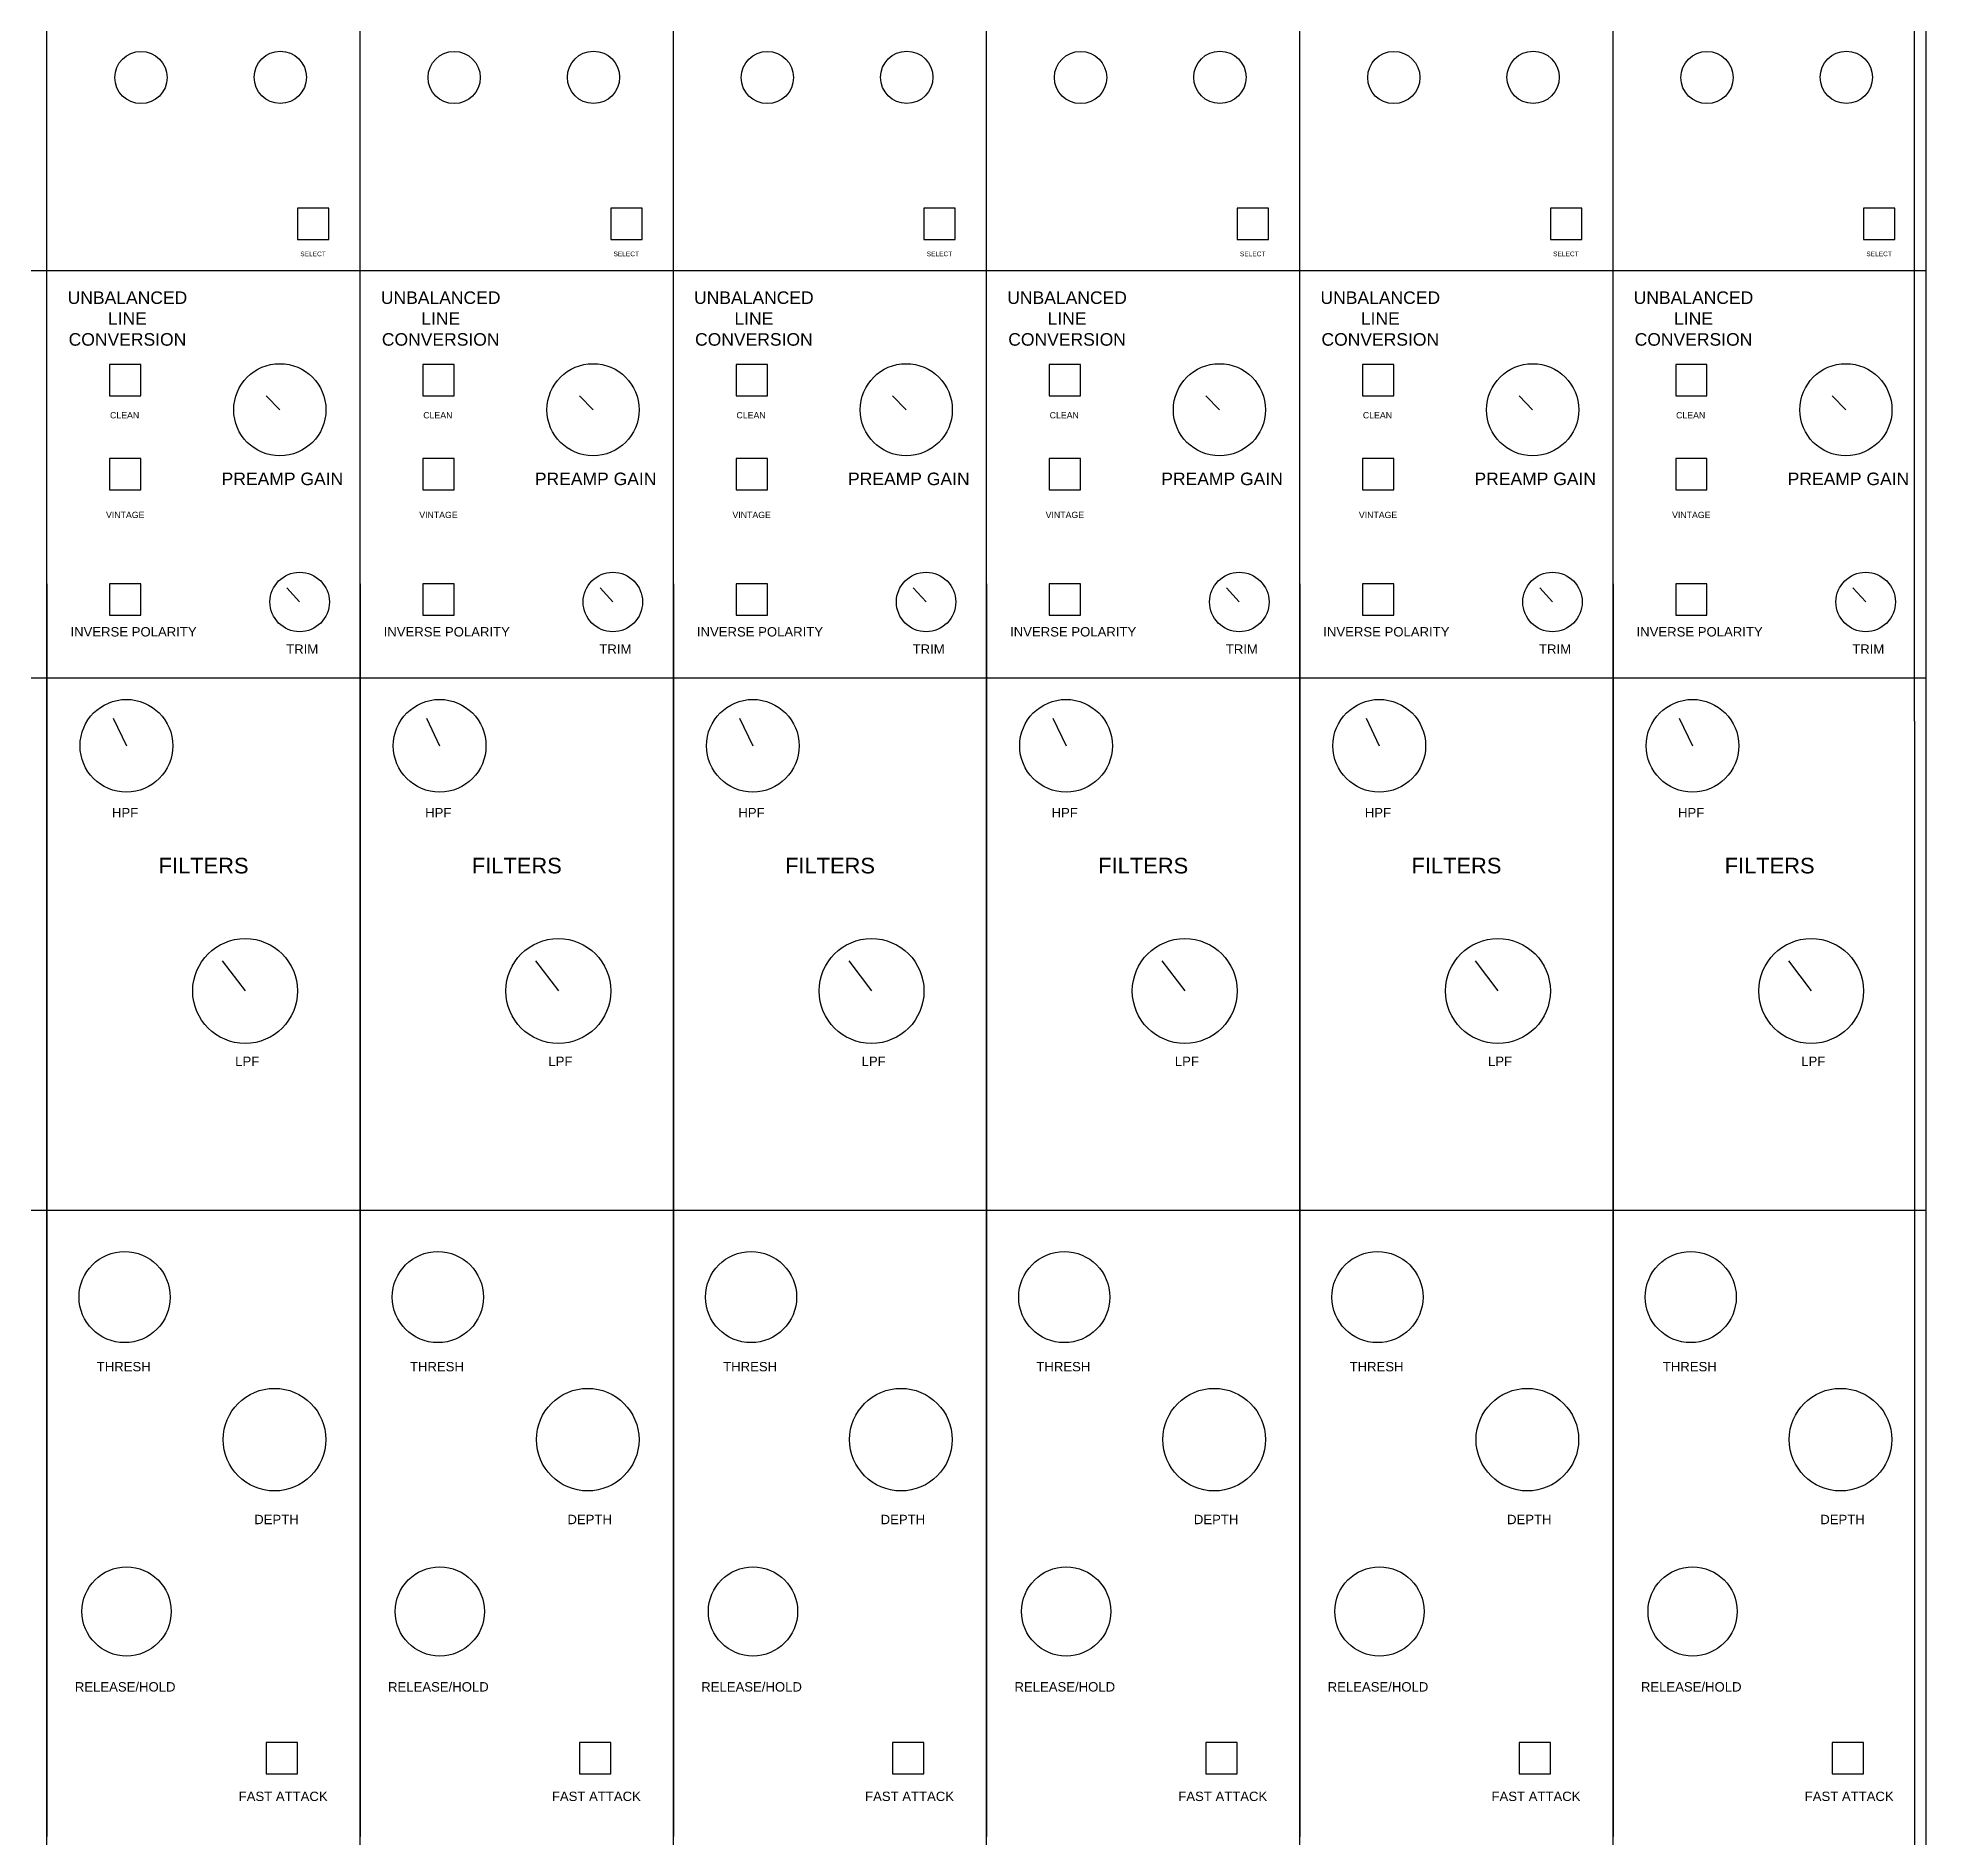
# Model space of a CAD drawing. Header units: inches. Extents: x -1200 to 6105, y -1104 to 2900.
# Drawn here: x -203 to 400, y 739 to 1314 of the extents above; entities that cross this region are included whole.
import ezdxf

# ---------------------------------------------------------------- set-up
doc = ezdxf.new("R2010")
doc.units = ezdxf.units.IN
doc.header["$MEASUREMENT"] = 0
doc.layers.get('0').update_dxf_attribs({"lineweight": 25, "true_color": 0xffffff})
doc.styles.add('textstyle1000', font='')
doc.styles.add('textstyle1001', font='')
doc.styles.add('textstyle1002', font='')
doc.styles.add('textstyle1003', font='')
doc.styles.add('textstyle1014', font='')
doc.styles.add('textstyle1015', font='')
doc.styles.add('textstyle1016', font='')
doc.styles.add('textstyle1017', font='')
doc.styles.add('textstyle1018', font='')
doc.styles.add('textstyle1019', font='')
doc.styles.add('textstyle1030', font='')
doc.styles.add('textstyle1031', font='')
doc.styles.add('textstyle1032', font='')
doc.styles.add('textstyle1033', font='')
doc.styles.add('textstyle1034', font='')
doc.styles.add('textstyle1035', font='')
doc.styles.add('textstyle1046', font='')
doc.styles.add('textstyle1047', font='')
doc.styles.add('textstyle1048', font='')
doc.styles.add('textstyle1049', font='')
doc.styles.add('textstyle1050', font='')
doc.styles.add('textstyle1051', font='')
doc.styles.add('textstyle1062', font='')
doc.styles.add('textstyle1063', font='')
doc.styles.add('textstyle1064', font='')
doc.styles.add('textstyle1065', font='')
doc.styles.add('textstyle1066', font='')
doc.styles.add('textstyle1067', font='')
doc.styles.add('textstyle1078', font='')
doc.styles.add('textstyle1079', font='')
doc.styles.add('textstyle1080', font='')
doc.styles.add('textstyle1081', font='')
doc.styles.add('textstyle1082', font='')
doc.styles.add('textstyle1083', font='')
doc.styles.add('textstyle1094', font='')
doc.styles.add('textstyle1095', font='')
doc.styles.add('textstyle1096', font='')
doc.styles.add('textstyle1097', font='')
doc.styles.add('textstyle1098', font='')
doc.styles.add('textstyle1099', font='')
doc.styles.add('textstyle469', font='')
doc.styles.add('textstyle470', font='')
doc.styles.add('textstyle471', font='')
doc.styles.add('textstyle472', font='')
doc.styles.add('textstyle473', font='')
doc.styles.add('textstyle474', font='')
doc.styles.add('textstyle485', font='')
doc.styles.add('textstyle486', font='')
doc.styles.add('textstyle487', font='')
doc.styles.add('textstyle488', font='')
doc.styles.add('textstyle489', font='')
doc.styles.add('textstyle490', font='')
doc.styles.add('textstyle501', font='')
doc.styles.add('textstyle502', font='')
doc.styles.add('textstyle503', font='')
doc.styles.add('textstyle504', font='')
doc.styles.add('textstyle505', font='')
doc.styles.add('textstyle506', font='')
doc.styles.add('textstyle758', font='')
doc.styles.add('textstyle759', font='')
doc.styles.add('textstyle760', font='')
doc.styles.add('textstyle761', font='')
doc.styles.add('textstyle762', font='')
doc.styles.add('textstyle763', font='')
doc.styles.add('textstyle934', font='')
doc.styles.add('textstyle935', font='')
doc.styles.add('textstyle936', font='')
doc.styles.add('textstyle937', font='')
doc.styles.add('textstyle938', font='')
doc.styles.add('textstyle939', font='')
doc.styles.add('textstyle950', font='')
doc.styles.add('textstyle951', font='')
doc.styles.add('textstyle952', font='')
doc.styles.add('textstyle953', font='')
doc.styles.add('textstyle954', font='')
doc.styles.add('textstyle955', font='')
doc.styles.add('textstyle966', font='')
doc.styles.add('textstyle967', font='')
doc.styles.add('textstyle968', font='')
doc.styles.add('textstyle969', font='')
doc.styles.add('textstyle970', font='')
doc.styles.add('textstyle971', font='')
doc.styles.add('textstyle998', font='')
doc.styles.add('textstyle999', font='')
doc.styles.get('textstyle1000').set_extended_font_data('Liberation Sans')
doc.styles.get('textstyle1001').set_extended_font_data('Liberation Sans')
doc.styles.get('textstyle1002').set_extended_font_data('Liberation Sans')
doc.styles.get('textstyle1003').set_extended_font_data('Liberation Sans')
doc.styles.get('textstyle1014').set_extended_font_data('Liberation Sans')
doc.styles.get('textstyle1015').set_extended_font_data('Liberation Sans')
doc.styles.get('textstyle1016').set_extended_font_data('Liberation Sans')
doc.styles.get('textstyle1017').set_extended_font_data('Liberation Sans')
doc.styles.get('textstyle1018').set_extended_font_data('Liberation Sans')
doc.styles.get('textstyle1019').set_extended_font_data('Liberation Sans')
doc.styles.get('textstyle1030').set_extended_font_data('Liberation Sans')
doc.styles.get('textstyle1031').set_extended_font_data('Liberation Sans')
doc.styles.get('textstyle1032').set_extended_font_data('Liberation Sans')
doc.styles.get('textstyle1033').set_extended_font_data('Liberation Sans')
doc.styles.get('textstyle1034').set_extended_font_data('Liberation Sans')
doc.styles.get('textstyle1035').set_extended_font_data('Liberation Sans')
doc.styles.get('textstyle1046').set_extended_font_data('Liberation Sans')
doc.styles.get('textstyle1047').set_extended_font_data('Liberation Sans')
doc.styles.get('textstyle1048').set_extended_font_data('Liberation Sans')
doc.styles.get('textstyle1049').set_extended_font_data('Liberation Sans')
doc.styles.get('textstyle1050').set_extended_font_data('Liberation Sans')
doc.styles.get('textstyle1051').set_extended_font_data('Liberation Sans')
doc.styles.get('textstyle1062').set_extended_font_data('Liberation Sans')
doc.styles.get('textstyle1063').set_extended_font_data('Liberation Sans')
doc.styles.get('textstyle1064').set_extended_font_data('Liberation Sans')
doc.styles.get('textstyle1065').set_extended_font_data('Liberation Sans')
doc.styles.get('textstyle1066').set_extended_font_data('Liberation Sans')
doc.styles.get('textstyle1067').set_extended_font_data('Liberation Sans')
doc.styles.get('textstyle1078').set_extended_font_data('Liberation Sans')
doc.styles.get('textstyle1079').set_extended_font_data('Liberation Sans')
doc.styles.get('textstyle1080').set_extended_font_data('Liberation Sans')
doc.styles.get('textstyle1081').set_extended_font_data('Liberation Sans')
doc.styles.get('textstyle1082').set_extended_font_data('Liberation Sans')
doc.styles.get('textstyle1083').set_extended_font_data('Liberation Sans')
doc.styles.get('textstyle1094').set_extended_font_data('Liberation Sans')
doc.styles.get('textstyle1095').set_extended_font_data('Liberation Sans')
doc.styles.get('textstyle1096').set_extended_font_data('Liberation Sans')
doc.styles.get('textstyle1097').set_extended_font_data('Liberation Sans')
doc.styles.get('textstyle1098').set_extended_font_data('Liberation Sans')
doc.styles.get('textstyle1099').set_extended_font_data('Liberation Sans')
doc.styles.get('textstyle469').set_extended_font_data('Liberation Sans')
doc.styles.get('textstyle470').set_extended_font_data('Liberation Sans')
doc.styles.get('textstyle471').set_extended_font_data('Liberation Sans')
doc.styles.get('textstyle472').set_extended_font_data('Liberation Sans')
doc.styles.get('textstyle473').set_extended_font_data('Liberation Sans')
doc.styles.get('textstyle474').set_extended_font_data('Liberation Sans')
doc.styles.get('textstyle485').set_extended_font_data('Liberation Sans')
doc.styles.get('textstyle486').set_extended_font_data('Liberation Sans')
doc.styles.get('textstyle487').set_extended_font_data('Liberation Sans')
doc.styles.get('textstyle488').set_extended_font_data('Liberation Sans')
doc.styles.get('textstyle489').set_extended_font_data('Liberation Sans')
doc.styles.get('textstyle490').set_extended_font_data('Liberation Sans')
doc.styles.get('textstyle501').set_extended_font_data('Liberation Sans')
doc.styles.get('textstyle502').set_extended_font_data('Liberation Sans')
doc.styles.get('textstyle503').set_extended_font_data('Liberation Sans')
doc.styles.get('textstyle504').set_extended_font_data('Liberation Sans')
doc.styles.get('textstyle505').set_extended_font_data('Liberation Sans')
doc.styles.get('textstyle506').set_extended_font_data('Liberation Sans')
doc.styles.get('textstyle758').set_extended_font_data('Liberation Sans')
doc.styles.get('textstyle759').set_extended_font_data('Liberation Sans')
doc.styles.get('textstyle760').set_extended_font_data('Liberation Sans')
doc.styles.get('textstyle761').set_extended_font_data('Liberation Sans')
doc.styles.get('textstyle762').set_extended_font_data('Liberation Sans')
doc.styles.get('textstyle763').set_extended_font_data('Liberation Sans')
doc.styles.get('textstyle934').set_extended_font_data('Liberation Sans')
doc.styles.get('textstyle935').set_extended_font_data('Liberation Sans')
doc.styles.get('textstyle936').set_extended_font_data('Liberation Sans')
doc.styles.get('textstyle937').set_extended_font_data('Liberation Sans')
doc.styles.get('textstyle938').set_extended_font_data('Liberation Sans')
doc.styles.get('textstyle939').set_extended_font_data('Liberation Sans')
doc.styles.get('textstyle950').set_extended_font_data('Liberation Sans')
doc.styles.get('textstyle951').set_extended_font_data('Liberation Sans')
doc.styles.get('textstyle952').set_extended_font_data('Liberation Sans')
doc.styles.get('textstyle953').set_extended_font_data('Liberation Sans')
doc.styles.get('textstyle954').set_extended_font_data('Liberation Sans')
doc.styles.get('textstyle955').set_extended_font_data('Liberation Sans')
doc.styles.get('textstyle966').set_extended_font_data('Liberation Sans')
doc.styles.get('textstyle967').set_extended_font_data('Liberation Sans')
doc.styles.get('textstyle968').set_extended_font_data('Liberation Sans')
doc.styles.get('textstyle969').set_extended_font_data('Liberation Sans')
doc.styles.get('textstyle970').set_extended_font_data('Liberation Sans')
doc.styles.get('textstyle971').set_extended_font_data('Liberation Sans')
doc.styles.get('textstyle998').set_extended_font_data('Liberation Sans')
doc.styles.get('textstyle999').set_extended_font_data('Liberation Sans')

# ---------------------------------------------------------------- blocks, each defined once
blk = doc.blocks.new('Channelstripmodel')
for p, q in [((1000.22, -1400), (1000.22, 1200)), ((1100.22, -1400), (1100.22, 1200)), ((1200.22, -1400), (1200.22, 1200)), ((1300.22, -1400), (1300.22, 1200)), ((1400.22, -1400), (1400.22, 1200)), ((1500.22, -1400), (1500.22, 1200)), ((1600.22, -1400), (1600.22, 1200)), ((1000.22, 1000), (1000.22, 1030)), ((1100.22, 1000), (1100.22, 1030)), ((1200.22, 1000), (1200.22, 1030)), ((1300.22, 1000), (1300.22, 1030)), ((1400.22, 1000), (1400.22, 1030)), ((1500.22, 1000), (1500.22, 1030)), ((1000.22, 940), (1000.22, 1000)), ((1100.22, 940), (1100.22, 1000)), ((1200.22, 940), (1200.22, 1000)), ((1300.22, 940), (1300.22, 1000)), ((1400.22, 940), (1400.22, 1000)), ((1500.22, 940), (1500.22, 1000)), ((1080.22, 960), (1080.22, 950)), ((1090.22, 960), (1080.22, 960)), ((1090.22, 950), (1090.22, 960)), ((1180.22, 960), (1180.22, 950)), ((1190.22, 960), (1180.22, 960)), ((1190.22, 950), (1190.22, 960)), ((1280.22, 960), (1280.22, 950)), ((1290.22, 960), (1280.22, 960)), ((1290.22, 950), (1290.22, 960)), ((1380.22, 960), (1380.22, 950)), ((1390.22, 960), (1380.22, 960)), ((1390.22, 950), (1390.22, 960)), ((1480.22, 960), (1480.22, 950)), ((1490.22, 960), (1480.22, 960)), ((1490.22, 950), (1490.22, 960)), ((1580.22, 960), (1580.22, 950)), ((1590.22, 960), (1580.22, 960)), ((1590.22, 950), (1590.22, 960)), ((1080.22, 950), (1090.22, 950)), ((1180.22, 950), (1190.22, 950)), ((1280.22, 950), (1290.22, 950)), ((1380.22, 950), (1390.22, 950)), ((1480.22, 950), (1490.22, 950)), ((1580.22, 950), (1590.22, 950)), ((950.22, 940), (1000.22, 940)), ((1000.22, 840), (1000.22, 940)), ((1000.22, 940), (1050.22, 940)), ((1050.22, 940), (1100.22, 940)), ((1100.22, 840), (1100.22, 940)), ((1100.22, 940), (1150.22, 940)), ((1150.22, 940), (1200.22, 940)), ((1200.22, 840), (1200.22, 940)), ((1200.22, 940), (1250.22, 940)), ((1250.22, 940), (1300.22, 940)), ((1300.22, 840), (1300.22, 940)), ((1300.22, 940), (1350.22, 940)), ((1350.22, 940), (1400.22, 940)), ((1400.22, 840), (1400.22, 940)), ((1400.22, 940), (1450.22, 940)), ((1450.22, 940), (1500.22, 940)), ((1500.22, 840), (1500.22, 940)), ((1500.22, 940), (1550.22, 940)), ((1550.22, 940), (1600.22, 940)), ((1020.22, 910), (1020.22, 900)), ((1030.22, 910), (1020.22, 910)), ((1030.22, 900), (1030.22, 910)), ((1120.22, 910), (1120.22, 900)), ((1130.22, 910), (1120.22, 910)), ((1130.22, 900), (1130.22, 910)), ((1220.22, 910), (1220.22, 900)), ((1230.22, 910), (1220.22, 910)), ((1230.22, 900), (1230.22, 910)), ((1320.22, 910), (1320.22, 900)), ((1330.22, 910), (1320.22, 910)), ((1330.22, 900), (1330.22, 910)), ((1420.22, 910), (1420.22, 900)), ((1430.22, 910), (1420.22, 910)), ((1430.22, 900), (1430.22, 910)), ((1520.22, 910), (1520.22, 900)), ((1530.22, 910), (1520.22, 910)), ((1530.22, 900), (1530.22, 910)), ((1020.22, 900), (1030.22, 900)), ((1070.22, 900), (1074.56, 895.58)), ((1120.22, 900), (1130.22, 900)), ((1170.22, 900), (1174.56, 895.58)), ((1220.22, 900), (1230.22, 900)), ((1270.22, 900), (1274.56, 895.58)), ((1320.22, 900), (1330.22, 900)), ((1370.22, 900), (1374.56, 895.58)), ((1420.22, 900), (1430.22, 900)), ((1470.22, 900), (1474.56, 895.58)), ((1520.22, 900), (1530.22, 900)), ((1570.22, 900), (1574.56, 895.58)), ((1020.22, 880), (1020.22, 870)), ((1030.22, 880), (1020.22, 880)), ((1030.22, 870), (1030.22, 880)), ((1120.22, 880), (1120.22, 870)), ((1130.22, 880), (1120.22, 880)), ((1130.22, 870), (1130.22, 880)), ((1220.22, 880), (1220.22, 870)), ((1230.22, 880), (1220.22, 880)), ((1230.22, 870), (1230.22, 880)), ((1320.22, 880), (1320.22, 870)), ((1330.22, 880), (1320.22, 880)), ((1330.22, 870), (1330.22, 880)), ((1420.22, 880), (1420.22, 870)), ((1430.22, 880), (1420.22, 880)), ((1430.22, 870), (1430.22, 880)), ((1520.22, 880), (1520.22, 870)), ((1530.22, 880), (1520.22, 880)), ((1530.22, 870), (1530.22, 880)), ((1020.22, 870), (1030.22, 870)), ((1120.22, 870), (1130.22, 870)), ((1220.22, 870), (1230.22, 870)), ((1320.22, 870), (1330.22, 870)), ((1420.22, 870), (1430.22, 870)), ((1520.22, 870), (1530.22, 870)), ((1000.22, 840), (1000.22, 440)), ((1020.22, 840), (1020.22, 830)), ((1030.22, 840), (1020.22, 840)), ((1030.22, 830), (1030.22, 840)), ((1076.8, 838.72), (1080.89, 834.21)), ((1100.22, 840), (1100.22, 440)), ((1120.22, 840), (1120.22, 830)), ((1130.22, 840), (1120.22, 840)), ((1130.22, 830), (1130.22, 840)), ((1176.8, 838.72), (1180.89, 834.21)), ((1200.22, 840), (1200.22, 440)), ((1220.22, 840), (1220.22, 830)), ((1230.22, 840), (1220.22, 840)), ((1230.22, 830), (1230.22, 840)), ((1276.8, 838.72), (1280.89, 834.21)), ((1300.22, 840), (1300.22, 440)), ((1320.22, 840), (1320.22, 830)), ((1330.22, 840), (1320.22, 840)), ((1330.22, 830), (1330.22, 840)), ((1376.8, 838.72), (1380.89, 834.21)), ((1400.22, 840), (1400.22, 440)), ((1420.22, 840), (1420.22, 830)), ((1430.22, 840), (1420.22, 840)), ((1430.22, 830), (1430.22, 840)), ((1476.8, 838.72), (1480.89, 834.21)), ((1500.22, 840), (1500.22, 440)), ((1520.22, 840), (1520.22, 830)), ((1530.22, 840), (1520.22, 840)), ((1530.22, 830), (1530.22, 840)), ((1576.8, 838.72), (1580.89, 834.21)), ((1020.22, 830), (1030.22, 830)), ((1120.22, 830), (1130.22, 830)), ((1220.22, 830), (1230.22, 830)), ((1320.22, 830), (1330.22, 830)), ((1420.22, 830), (1430.22, 830)), ((1520.22, 830), (1530.22, 830)), ((900.22, 810), (1000.22, 810)), ((1000.22, 810), (1100.22, 810)), ((1100.22, 810), (1200.22, 810)), ((1200.22, 810), (1300.22, 810)), ((1300.22, 810), (1400.22, 810)), ((1400.22, 810), (1500.22, 810)), ((1500.22, 810), (1600.22, 810)), ((1021.37, 797.09), (1025.58, 788.3)), ((1121.37, 797.09), (1125.58, 788.3)), ((1221.37, 797.09), (1225.58, 788.3)), ((1321.37, 797.09), (1325.58, 788.3)), ((1421.37, 797.09), (1425.58, 788.3)), ((1521.37, 797.09), (1525.58, 788.3)), ((1056.2, 719.68), (1063.48, 710)), ((1156.2, 719.68), (1163.48, 710)), ((1256.2, 719.68), (1263.48, 710)), ((1356.2, 719.68), (1363.48, 710)), ((1456.2, 719.68), (1463.48, 710)), ((1556.2, 719.68), (1563.48, 710)), ((950.22, 640), (1000.22, 640)), ((1000.22, 640), (1050.22, 640)), ((1050.22, 640), (1100.22, 640)), ((1100.22, 640), (1150.22, 640)), ((1150.22, 640), (1200.22, 640)), ((1200.22, 640), (1250.22, 640)), ((1250.22, 640), (1300.22, 640)), ((1300.22, 640), (1350.22, 640)), ((1350.22, 640), (1400.22, 640)), ((1400.22, 640), (1450.22, 640)), ((1450.22, 640), (1500.22, 640)), ((1500.22, 640), (1550.22, 640)), ((1550.22, 640), (1600.22, 640)), ((1070.22, 470), (1070.22, 460)), ((1080.22, 470), (1070.22, 470)), ((1080.22, 460), (1080.22, 470)), ((1170.22, 470), (1170.22, 460)), ((1180.22, 470), (1170.22, 470)), ((1180.22, 460), (1180.22, 470)), ((1270.22, 470), (1270.22, 460)), ((1280.22, 470), (1270.22, 470)), ((1280.22, 460), (1280.22, 470)), ((1370.22, 470), (1370.22, 460)), ((1380.22, 470), (1370.22, 470)), ((1380.22, 460), (1380.22, 470)), ((1470.22, 470), (1470.22, 460)), ((1480.22, 470), (1470.22, 470)), ((1480.22, 460), (1480.22, 470)), ((1570.22, 470), (1570.22, 460)), ((1580.22, 470), (1570.22, 470)), ((1580.22, 460), (1580.22, 470)), ((1070.22, 460), (1080.22, 460)), ((1170.22, 460), (1180.22, 460)), ((1270.22, 460), (1280.22, 460)), ((1370.22, 460), (1380.22, 460)), ((1470.22, 460), (1480.22, 460)), ((1570.22, 460), (1580.22, 460))]:
    blk.add_line(p, q)
for centre, radius in [((1030.22, 1001.66), 8.34), ((1074.71, 1001.73), 8.35), ((1130.22, 1001.66), 8.34), ((1174.71, 1001.73), 8.35), ((1230.22, 1001.66), 8.34), ((1274.71, 1001.73), 8.35), ((1330.22, 1001.66), 8.34), ((1374.71, 1001.73), 8.35), ((1430.22, 1001.66), 8.34), ((1474.71, 1001.73), 8.35), ((1530.22, 1001.66), 8.34), ((1574.71, 1001.73), 8.35), ((1074.56, 895.58), 14.71), ((1174.56, 895.58), 14.71), ((1274.56, 895.58), 14.71), ((1374.56, 895.58), 14.71), ((1474.56, 895.58), 14.71), ((1574.56, 895.58), 14.71), ((1080.89, 834.21), 9.49), ((1180.89, 834.21), 9.49), ((1280.89, 834.21), 9.49), ((1380.89, 834.21), 9.49), ((1480.89, 834.21), 9.49), ((1580.89, 834.21), 9.49), ((1025.58, 788.3), 14.8), ((1125.58, 788.3), 14.8), ((1225.58, 788.3), 14.8), ((1325.58, 788.3), 14.8), ((1425.58, 788.3), 14.8), ((1525.58, 788.3), 14.8), ((1063.48, 710), 16.74), ((1163.48, 710), 16.74), ((1263.48, 710), 16.74), ((1363.48, 710), 16.74), ((1463.48, 710), 16.74), ((1563.48, 710), 16.74), ((1025.01, 612.27), 14.55), ((1125.01, 612.27), 14.55), ((1225.01, 612.27), 14.55), ((1325.01, 612.27), 14.55), ((1425.01, 612.27), 14.55), ((1525.01, 612.27), 14.55), ((1072.86, 566.75), 16.38), ((1172.86, 566.75), 16.38), ((1272.86, 566.75), 16.38), ((1372.86, 566.75), 16.38), ((1472.86, 566.75), 16.38), ((1572.86, 566.75), 16.38), ((1025.63, 511.9), 14.24), ((1125.63, 511.9), 14.24), ((1225.63, 511.9), 14.24), ((1325.63, 511.9), 14.24), ((1425.63, 511.9), 14.24), ((1525.63, 511.9), 14.24)]:
    blk.add_circle(centre, radius)
at = {"char_height": 1}
for s, insert, attachment_point, style in [('\\C7;\\H1.5;SELECT', (1085.17, 945.34), 5, 'textstyle758'), ('\\C7;\\H1.5;SELECT', (1185.17, 945.34), 5, 'textstyle759'), ('\\C7;\\H1.5;SELECT', (1285.17, 945.34), 5, 'textstyle760'), ('\\C7;\\H1.5;SELECT', (1385.17, 945.34), 5, 'textstyle761'), ('\\C7;\\H1.5;SELECT', (1485.17, 945.34), 5, 'textstyle762'), ('\\C7;\\H1.5;SELECT', (1585.17, 945.34), 5, 'textstyle763'), ('\\C7;\\H4;UNBALANCED\\PLINE \\PCONVERSION', (1025.91, 924.68), 5, 'textstyle934'), ('\\C7;\\H4;UNBALANCED\\PLINE \\PCONVERSION', (1125.91, 924.68), 5, 'textstyle935'), ('\\C7;\\H4;UNBALANCED\\PLINE \\PCONVERSION', (1225.91, 924.68), 5, 'textstyle936'), ('\\C7;\\H4;UNBALANCED\\PLINE \\PCONVERSION', (1325.91, 924.68), 5, 'textstyle937'), ('\\C7;\\H4;UNBALANCED\\PLINE \\PCONVERSION', (1425.91, 924.68), 5, 'textstyle938'), ('\\C7;\\H4;UNBALANCED\\PLINE \\PCONVERSION', (1525.91, 924.68), 5, 'textstyle939'), ('\\C7;\\H2;CLEAN', (1025.01, 893.82), 5, 'textstyle966'), ('\\C7;\\H2;CLEAN', (1125.01, 893.82), 5, 'textstyle967'), ('\\C7;\\H2;CLEAN', (1225.01, 893.82), 5, 'textstyle968'), ('\\C7;\\H2;CLEAN', (1325.01, 893.82), 5, 'textstyle969'), ('\\C7;\\H2;CLEAN', (1425.01, 893.82), 5, 'textstyle970'), ('\\C7;\\H2;CLEAN', (1525.01, 893.82), 5, 'textstyle971'), ('\\C7;\\H4;PREAMP GAIN', (1055.98, 875.52), 1, 'textstyle501'), ('\\C7;\\H4;PREAMP GAIN', (1155.98, 875.52), 1, 'textstyle502'), ('\\C7;\\H4;PREAMP GAIN', (1255.98, 875.52), 1, 'textstyle503'), ('\\C7;\\H4;PREAMP GAIN', (1355.98, 875.52), 1, 'textstyle504'), ('\\C7;\\H4;PREAMP GAIN', (1455.98, 875.52), 1, 'textstyle505'), ('\\C7;\\H4;PREAMP GAIN', (1555.98, 875.52), 1, 'textstyle506'), ('\\C7;\\H2;VINTAGE', (1025.2, 861.99), 5, 'textstyle950'), ('\\C7;\\H2;VINTAGE', (1125.2, 861.99), 5, 'textstyle951'), ('\\C7;\\H2;VINTAGE', (1225.2, 861.99), 5, 'textstyle952'), ('\\C7;\\H2;VINTAGE', (1325.2, 861.99), 5, 'textstyle953'), ('\\C7;\\H2;VINTAGE', (1425.2, 861.99), 5, 'textstyle954'), ('\\C7;\\H2;VINTAGE', (1525.2, 861.99), 5, 'textstyle955'), ('\\C7;\\H3;INVERSE POLARITY', (1007.71, 826.19), 1, 'textstyle485'), ('\\C7;\\H3;INVERSE POLARITY', (1107.71, 826.19), 1, 'textstyle486'), ('\\C7;\\H3;INVERSE POLARITY', (1207.71, 826.19), 1, 'textstyle487'), ('\\C7;\\H3;INVERSE POLARITY', (1307.71, 826.19), 1, 'textstyle488'), ('\\C7;\\H3;INVERSE POLARITY', (1407.71, 826.19), 1, 'textstyle489'), ('\\C7;\\H3;INVERSE POLARITY', (1507.71, 826.19), 1, 'textstyle490'), ('\\C7;\\H3;TRIM', (1076.59, 820.66), 1, 'textstyle469'), ('\\C7;\\H3;TRIM', (1176.59, 820.66), 1, 'textstyle470'), ('\\C7;\\H3;TRIM', (1276.59, 820.66), 1, 'textstyle471'), ('\\C7;\\H3;TRIM', (1376.59, 820.66), 1, 'textstyle472'), ('\\C7;\\H3;TRIM', (1476.59, 820.66), 1, 'textstyle473'), ('\\C7;\\H3;TRIM', (1576.59, 820.66), 1, 'textstyle474'), ('\\C7;\\H3;HPF', (1025.15, 766.93), 5, 'textstyle1078'), ('\\C7;\\H3;HPF', (1125.15, 766.93), 5, 'textstyle1079'), ('\\C7;\\H3;HPF', (1225.15, 766.93), 5, 'textstyle1080'), ('\\C7;\\H3;HPF', (1325.15, 766.93), 5, 'textstyle1081'), ('\\C7;\\H3;HPF', (1425.15, 766.93), 5, 'textstyle1082'), ('\\C7;\\H3;HPF', (1525.15, 766.93), 5, 'textstyle1083'), ('\\C7;\\H5;FILTERS', (1050.22, 750), 5, 'textstyle1062'), ('\\C7;\\H5;FILTERS', (1150.22, 750), 5, 'textstyle1063'), ('\\C7;\\H5;FILTERS', (1250.22, 750), 5, 'textstyle1064'), ('\\C7;\\H5;FILTERS', (1350.22, 750), 5, 'textstyle1065'), ('\\C7;\\H5;FILTERS', (1450.22, 750), 5, 'textstyle1066'), ('\\C7;\\H5;FILTERS', (1550.22, 750), 5, 'textstyle1067'), ('\\C7;\\H3;LPF', (1064.15, 687.54), 5, 'textstyle1094'), ('\\C7;\\H3;LPF', (1164.15, 687.54), 5, 'textstyle1095'), ('\\C7;\\H3;LPF', (1264.15, 687.54), 5, 'textstyle1096'), ('\\C7;\\H3;LPF', (1364.15, 687.54), 5, 'textstyle1097'), ('\\C7;\\H3;LPF', (1464.15, 687.54), 5, 'textstyle1098'), ('\\C7;\\H3;LPF', (1564.15, 687.54), 5, 'textstyle1099'), ('\\C7;\\H3;THRESH', (1024.72, 590.03), 5, 'textstyle1030'), ('\\C7;\\H3;THRESH', (1124.72, 590.03), 5, 'textstyle1031'), ('\\C7;\\H3;THRESH', (1224.72, 590.03), 5, 'textstyle1032'), ('\\C7;\\H3;THRESH', (1324.72, 590.03), 5, 'textstyle1033'), ('\\C7;\\H3;THRESH', (1424.72, 590.03), 5, 'textstyle1034'), ('\\C7;\\H3;THRESH', (1524.72, 590.03), 5, 'textstyle1035'), ('\\C7;\\H3;DEPTH', (1073.49, 541.26), 5, 'textstyle998'), ('\\C7;\\H3;DEPTH', (1173.49, 541.26), 5, 'textstyle999'), ('\\C7;\\H3;DEPTH', (1273.49, 541.26), 5, 'textstyle1000'), ('\\C7;\\H3;DEPTH', (1373.49, 541.26), 5, 'textstyle1001'), ('\\C7;\\H3;DEPTH', (1473.49, 541.26), 5, 'textstyle1002'), ('\\C7;\\H3;DEPTH', (1573.49, 541.26), 5, 'textstyle1003'), ('\\C7;\\H3;RELEASE/HOLD', (1025.18, 487.8), 5, 'textstyle1014'), ('\\C7;\\H3;RELEASE/HOLD', (1125.18, 487.8), 5, 'textstyle1015'), ('\\C7;\\H3;RELEASE/HOLD', (1225.18, 487.8), 5, 'textstyle1016'), ('\\C7;\\H3;RELEASE/HOLD', (1325.18, 487.8), 5, 'textstyle1017'), ('\\C7;\\H3;RELEASE/HOLD', (1425.18, 487.8), 5, 'textstyle1018'), ('\\C7;\\H3;RELEASE/HOLD', (1525.18, 487.8), 5, 'textstyle1019'), ('\\C7;\\H3;FAST ATTACK', (1075.62, 452.84), 5, 'textstyle1046'), ('\\C7;\\H3;FAST ATTACK', (1175.62, 452.84), 5, 'textstyle1047'), ('\\C7;\\H3;FAST ATTACK', (1275.62, 452.84), 5, 'textstyle1048'), ('\\C7;\\H3;FAST ATTACK', (1375.62, 452.84), 5, 'textstyle1049'), ('\\C7;\\H3;FAST ATTACK', (1475.62, 452.84), 5, 'textstyle1050'), ('\\C7;\\H3;FAST ATTACK', (1575.62, 452.84), 5, 'textstyle1051')]:
    blk.add_mtext(s, dxfattribs=dict(at, insert=insert, attachment_point=attachment_point, style=style))

msp = doc.modelspace()

# ---------------------------------------------------------------- linework, layer by layer
for q in [(396.52, 2396.18), (396.52, -1103.82)]:
    msp.add_line((396.52, 1096.18), q)

# ---------------------------------------------------------------- block references
msp.add_blockref('Channelstripmodel', (-1200, 300))

doc.saveas('drawing.dxf')
